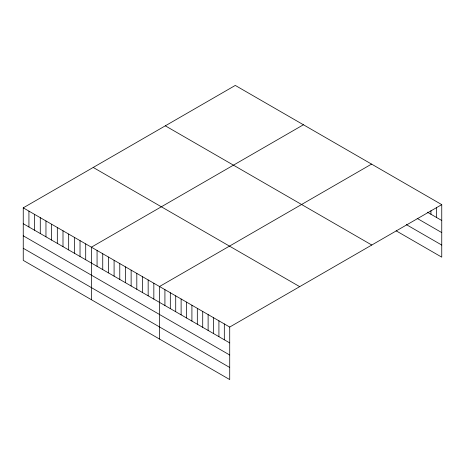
<?xml version="1.0" encoding="UTF-8"?>
<svg xmlns="http://www.w3.org/2000/svg" width="465" height="465" viewBox="0 0 465 465"><rect width="100%" height="100%" fill="white"/><g stroke="black" fill="none" stroke-linecap="round" stroke-linejoin="round"><path stroke-width="0.7" d="M23.25 207.843L229.716 327.046L229.716 379.574L23.25 260.371L23.25 207.843L235.284 85.426L441.75 204.629L441.75 257.157L396.151 230.832M303.418 124.765L91.384 247.182L91.384 299.71M371.552 164.099L159.518 286.516L159.518 339.043M229.716 327.046L441.75 204.629M427.352 212.18L441.75 220.491M417.151 218.393L441.75 232.593M406.352 224.618L441.75 245.061M165.313 125.823L371.779 245.026M93.221 167.447L299.687 286.649M23.25 223.706L229.716 342.908M23.25 235.807L229.716 355.01M23.25 248.269L229.716 367.472M436.35 207.28L436.35 217.376M430.95 210.651L430.95 214.26M224.316 323.931L224.316 339.793M218.916 320.809L218.916 336.677M213.516 317.694L213.516 333.556M208.117 314.573L208.117 330.441M202.717 311.457L202.717 327.319M197.317 308.342L197.317 324.204M191.917 305.22L191.917 321.088M186.517 302.105L186.517 317.967M181.118 298.989L181.118 314.851M175.718 295.868L175.718 311.736M170.318 292.752L170.318 308.615M164.918 289.637L164.918 305.499M153.839 283.237L153.839 299.105M148.161 279.959L148.161 295.827M142.482 276.681L142.482 292.549M136.809 273.403L136.809 289.271M131.13 270.124L131.13 285.992M125.451 266.846L125.451 282.714M119.772 263.568L119.772 279.436M114.094 260.29L114.094 276.158M108.415 257.011L108.415 272.879M102.742 253.739L102.742 269.601M97.063 250.461L97.063 266.323M85.705 243.904L85.705 259.766M80.027 240.626L80.027 256.488M74.348 237.348L74.348 253.21M68.675 234.069L68.675 249.932M62.996 230.791L62.996 246.653M57.317 227.513L57.317 243.375M51.638 224.235L51.638 240.097M45.959 220.956L45.959 236.819M40.281 217.678L40.281 233.54M34.608 214.4L34.608 230.262M28.929 211.122L28.929 226.984"/></g></svg>
